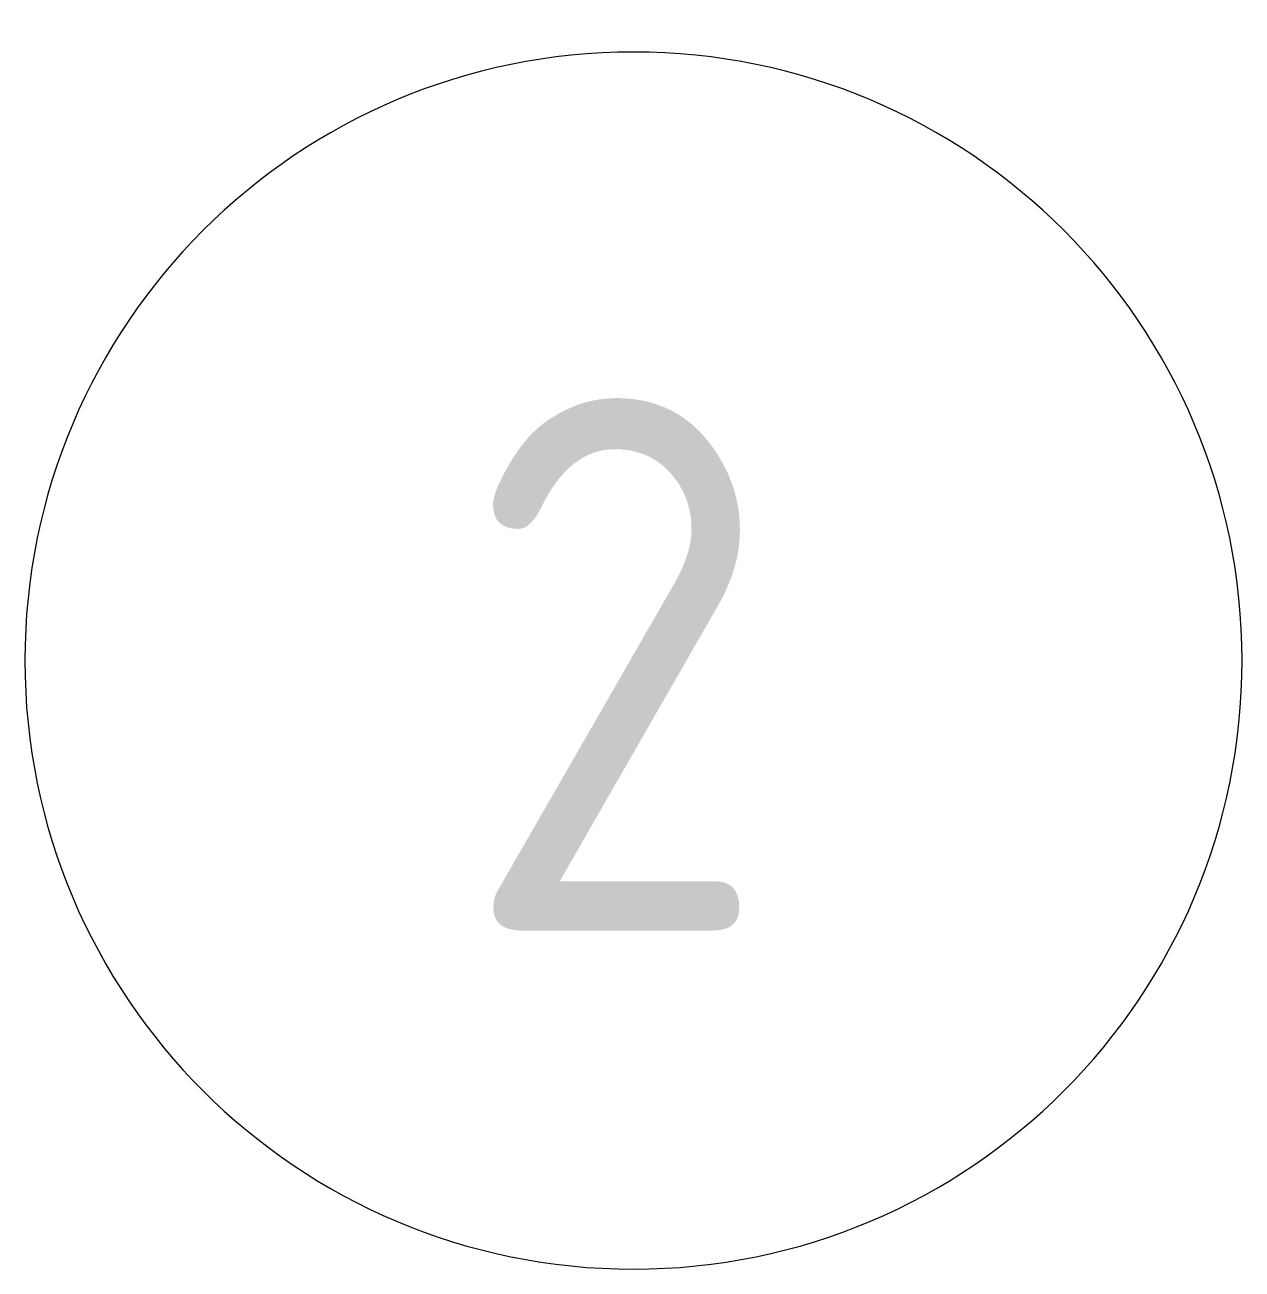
# Model space of a CAD drawing. Header units: metres. Extents: x -7665 to -5405, y -4871 to -3608.
# Drawn here: x -5523.886 to -5523.086, y -4870.69 to -4869.872 of the extents above; entities that cross this region are included whole.
import ezdxf

# ---------------------------------------------------------------- set-up
doc = ezdxf.new("R2010")
doc.units = ezdxf.units.M
doc.layers.add('ОСИ_марки', color=7, linetype='Continuous', lineweight=18)
doc.styles.add('GOST Common', font='GOST_Common.ttf', dxfattribs={"width": 0.9, "height": 350})

# ---------------------------------------------------------------- blocks, each defined once
blk = doc.blocks.new('Ось сетки - Круг_Ø8 мм-6577-_О__L1_0_000_')
at = {"layer": 'ОСИ_марки', "color": 0, "lineweight": 20}
for start, end in [(360, 180), (180, 360)]:
    blk.add_arc((0, 0), 4, start, end, dxfattribs=at)

msp = doc.modelspace()

# ---------------------------------------------------------------- block references
at = {"layer": 'ОСИ_марки', "xscale": 0.09999999999999994, "yscale": 0.09999999999999994, "zscale": 0.09999999999999994}
msp.add_blockref('Ось сетки - Круг_Ø8 мм-6577-_О__L1_0_000_', (-5523.48637, -4870.29005), dxfattribs=at)

# ---------------------------------------------------------------- texts
at = {"layer": 'ОСИ_марки', "insert": (-5523.60015, -4870.11751), "char_height": 0.35, "width": 0.2741771, "attachment_point": 1, "style": 'GOST Common'}
msp.add_mtext('\\fGOST Common|b0|i0|c204|p34|;\\W.9;2', dxfattribs=at)

doc.saveas('drawing.dxf')
